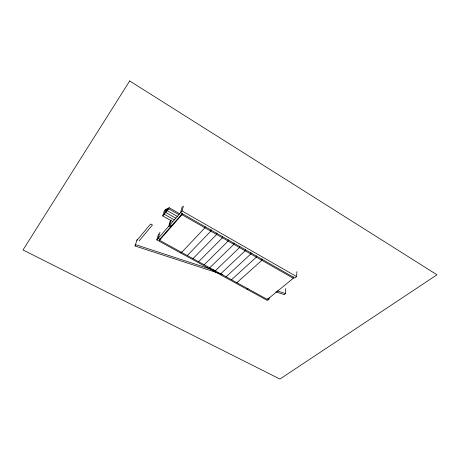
<?xml version="1.0" encoding="UTF-8"?>
<svg xmlns="http://www.w3.org/2000/svg" width="460" height="460" viewBox="0 0 460 460"><rect width="100%" height="100%" fill="white"/><g stroke="black" fill="none" stroke-linecap="round" stroke-linejoin="round"><path stroke-width="0.69" d="M182.275 206.465L180.573 212.692L294.837 278.007L296.591 276.581L296.924 271.618M159.493 240.264L181.97 214.705L182.252 213.653L159.804 239.217L159.493 240.264L267.404 299.443L293.296 278.26L293.399 276.857M275.77 291.841L284.567 294.705L285.338 293.526L285.752 288.529M158.642 233.778L156.802 239.896L267.358 300.443L268.945 299.144L269.1 297.718M262.016 258.911L261.843 260.308L236.848 282.687M256.502 255.846L256.323 257.157L231.495 279.749M250.959 252.643L250.769 253.983L226.101 276.793M245.381 249.412L245.174 250.786L220.673 273.815M239.763 246.198L239.539 247.572L215.211 270.819M234.077 243.087L233.864 244.335L209.714 267.806M228.384 239.792L228.148 241.069L204.177 264.77M222.651 236.457L222.393 237.785L198.605 261.711M216.93 232.881L216.602 234.479L192.993 258.635M211.111 229.552L210.766 231.15L187.341 255.536M205.131 226.728L204.89 227.792L181.654 252.419M171.511 225.009L171.143 226.308L169.487 225.377L182.085 210.956L183.39 206.178M170.752 225.877L170.378 227.171L168.728 226.245L170.298 220.794M169.487 225.377L171.051 219.926M168.728 208.869L169.084 207.667L179.199 213.44L178.865 214.647L168.728 208.869L162.731 215.953L172.776 221.611M160.005 232.202L158.177 238.326L160.023 239.338M162.731 215.953L164.22 211.025L165.698 209.271L164.214 214.199L174.282 219.886M222.893 274.603L135.033 245.968L135.476 244.628L216.022 270.905M135.033 245.968L137.275 239.223M136.885 240.407L150.615 223.997L152.45 225.015L139.138 240.833M165.324 210.507L166.813 208.742L165.709 212.434L175.8 218.149M166.445 209.984L167.94 208.208L167.216 210.657L177.33 216.401M167.572 209.455L169.084 207.667M156.802 239.896L168.728 226.245M180.757 253.011L181.706 252.005M246.991 289.288L248.026 288.391M277.202 290.869L285.338 293.526M267.708 298.465L268.945 299.144M181.97 214.705L293.296 278.26M182.085 210.956L296.591 276.581M129.685 80.948L23 249.964L279.921 379.051L437 274.792L129.685 80.948"/></g></svg>
